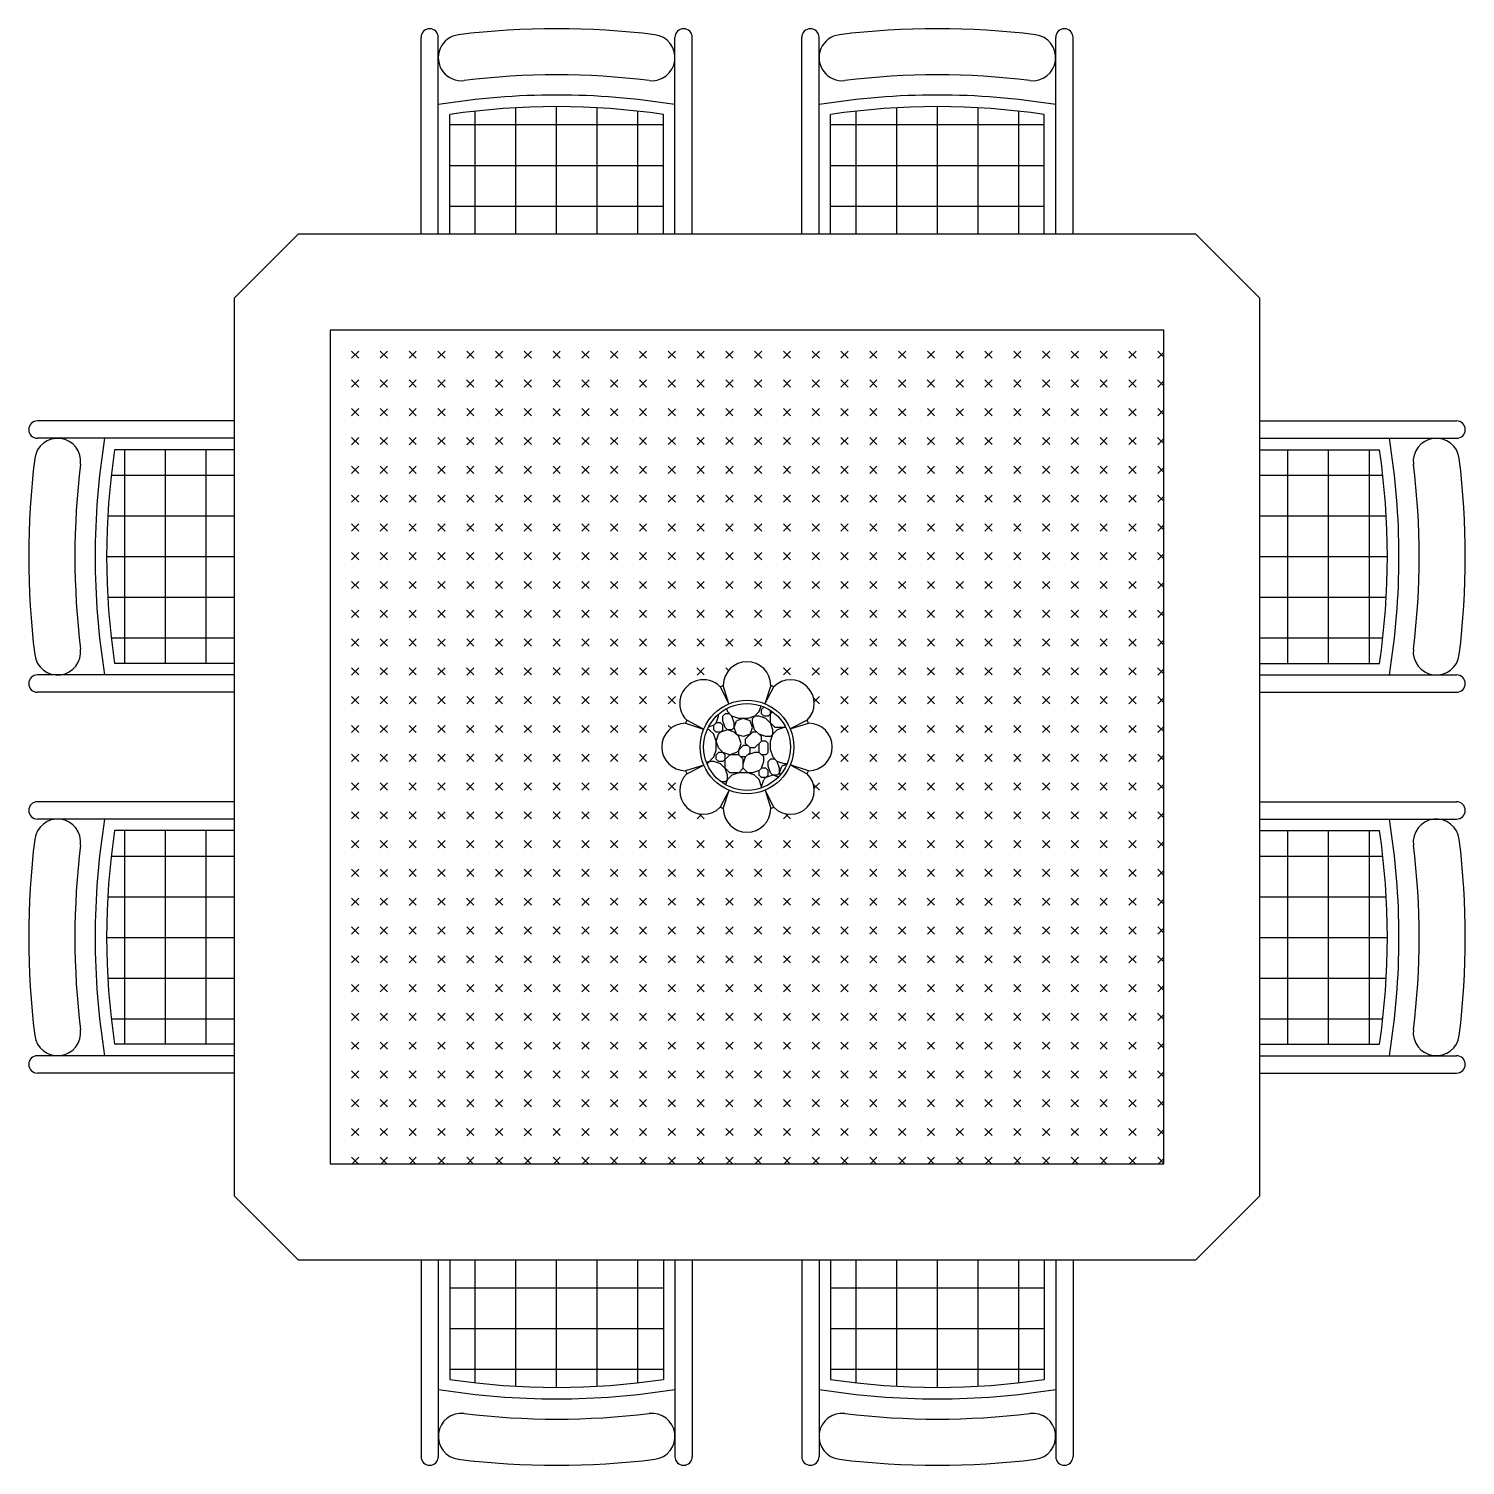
# Model space of a CAD drawing. Header units: millimetres. Extents: x -963.91 to -961.66, y 2602.55 to 2604.79.
import ezdxf

# ---------------------------------------------------------------- set-up
doc = ezdxf.new("R2010")
doc.units = ezdxf.units.MM
doc.header["$LTSCALE"] = 10
doc.layers.add('Móveis_mesas', color=2, linetype='Continuous')

msp = doc.modelspace()

# ---------------------------------------------------------------- hatches: boundary and pattern name
at = {"layer": 'Móveis_mesas'}
h = msp.add_hatch(dxfattribs=at)
h.set_pattern_fill('ANSI37', color=1, scale=0.02, angle=45, style=0)
h.set_pattern_definition([(90, (128.1653, -1.020385), (-0.0635, 7e-18), []), (180, (128.1653, -1.020385), (-7e-18, -0.0635), [])])
h.paths.add_polyline_path([(-962.9155, 2604.6544, 0.074073), (-963.2485, 2604.6544), (-963.2485, 2604.4681), (-962.9155, 2604.4681)])
h = msp.add_hatch(dxfattribs=at)
h.set_pattern_fill('ANSI37', color=1, scale=0.02, angle=45, style=0)
h.set_pattern_definition([(90, (-2053.73553, -1.020385), (0.0635, 7e-18), []), (7e-15, (-2053.73553, -1.020385), (7e-18, -0.0635), [])])
h.paths.add_polyline_path([(-962.6547, 2604.6544, -0.074073), (-962.3217, 2604.6544), (-962.3217, 2604.4681), (-962.6547, 2604.4681)])
h = msp.add_hatch(dxfattribs=at)
h.set_pattern_fill('CROSS,_O', color=1, scale=0.005, angle=45)
h.set_pattern_definition([(45, (0, 0), (3e-18, 0.0449012806), [0.015875, -0.047625]), (135, (0.011225, -9e-19), (-0.0449012806, 3e-18), [0.015875, -0.047625])])
h.paths.add_polyline_path([(-963.4351, 2604.3181), (-963.4351, 2603.0181), (-962.1351, 2603.0181), (-962.1351, 2604.3181)])
h.paths.add_polyline_path([(-962.6911, 2603.7098, -0.01247), (-962.6891, 2603.7051, -1), (-962.6891, 2603.6311, -0.01247), (-962.6911, 2603.6263, -1), (-962.7434, 2603.574, -0.01247), (-962.7481, 2603.5721, -1), (-962.8221, 2603.5721, -0.01247), (-962.8268, 2603.574, -1), (-962.8792, 2603.6263, -0.01247), (-962.8811, 2603.6311, -1), (-962.8811, 2603.7051, -0.01247), (-962.8792, 2603.7098, -1), (-962.8268, 2603.7621, -0.01247), (-962.8221, 2603.7641, -1), (-962.7481, 2603.7641, -0.01247), (-962.7434, 2603.7621, -1)], flags=16)
h.paths.add_polyline_path([(-962.7121, 2603.6681, -1), (-962.8581, 2603.6681, -1)], flags=0)
h.paths.add_polyline_path([(-962.7174, 2603.6681, -1), (-962.8528, 2603.6681, -1)], flags=0)
h = msp.add_hatch(dxfattribs=at)
h.set_pattern_fill('ANSI37', color=1, scale=0.02, angle=135, style=0)
h.set_pattern_definition([(180, (1641.90334, 1512.717656), (-3e-18, 0.0635), []), (90, (1641.90334, 1512.717656), (0.0635, 3e-18), [])])
h.paths.add_polyline_path([(-963.7714, 2603.7985, -0.074073), (-963.7714, 2604.1315), (-963.5851, 2604.1315), (-963.5851, 2603.7985)])
h = msp.add_hatch(dxfattribs=at)
h.set_pattern_fill('ANSI37', color=1, scale=0.02, angle=315, style=0)
h.set_pattern_definition([(360, (-3567.47357, 1512.717656), (2e-17, 0.0635), []), (90, (-3567.47357, 1512.717656), (-0.0635, 2e-17), [])])
h.paths.add_polyline_path([(-961.7988, 2603.7985, 0.074073), (-961.7988, 2604.1315), (-961.9851, 2604.1315), (-961.9851, 2603.7985)])
h = msp.add_hatch(dxfattribs=at)
h.set_pattern_fill('PEDRA6,_O', color=1, scale=0.1, angle=45, pattern_type=2)
h.set_pattern_definition([(45, (128.51172, -1.42089), (-0.070710678, 0.070710678), [0.005, -0.015, 0.005, -0.075]), (45, (128.52232, -1.39614), (-0.070710678, 0.070710678), [0.005, -0.095]), (45, (128.4799, -1.42442), (-0.070710678, 0.070710678), [0.01, -0.09]), (45, (128.45868, -1.43857), (-0.070710678, 0.070710678), [0.015, -0.085]), (45, (128.4905, -1.39967), (-0.070710678, 0.070710678), [0.01, -0.01, 0.015, -0.065]), (45, (128.47636, -1.3926), (-0.070710678, 0.070710678), [0.015, -0.085]), (45, (128.45515, -1.40675), (-0.070710678, 0.070710678), [0.015, -0.035, 0.015, -0.035]), (45, (128.4304, -1.41028), (-0.070710678, 0.070710678), [0.015, -0.005, 0.005, -0.075]), (45, (128.46929, -1.35725), (-0.070710678, 0.070710678), [0.005, -0.095]), (45, (128.44808, -1.36432), (-0.070710678, 0.070710678), [0.01, -0.09]), (135, (128.39858, -1.40675), (-0.070710678, -0.070710678), [0.01, -0.09]), (135, (128.45515, -1.44917), (-0.070710678, -0.070710678), [0.005, -0.01, 0.015, -0.07]), (135, (128.46575, -1.42442), (-0.070710678, -0.070710678), [0.02, -0.005, 0.005, -0.07]), (135, (128.45868, -1.39614), (-0.070710678, -0.070710678), [0.015, -0.085]), (135, (128.49404, -1.42442), (-0.070710678, -0.070710678), [0.01, -0.09]), (135, (128.44101, -1.36432), (-0.070710678, -0.070710678), [0.01, -0.09]), (135, (128.48697, -1.40321), (-0.070710678, -0.070710678), [0.01, -0.05, 0.005, -0.035]), (135, (128.46222, -1.35725), (-0.070710678, -0.070710678), [0.005, -0.005, 0.005, -0.085]), (135, (128.49757, -1.38553), (-0.070710678, -0.070710678), [0.01, -0.015, 0.01, -0.065]), (135, (128.51879, -1.39967), (-0.070710678, -0.070710678), [0.01, -0.09]), (90, (128.458684, -1.45978), (-0.0707106781, 0.0707106781), [0.0141421, -0.02828427, 0.0212132, -0.0777817862]), (90, (128.45515, -1.463314), (-0.0707106781, 0.0707106781), [0.0141421356, -0.1272792206]), (90, (128.48697, -1.41735), (-0.0707106781, 0.0707106781), [0.0141421356, -0.1272792206]), (90, (128.44454, -1.38907), (-0.0707106781, 0.0707106781), [0.0141421356, -0.1272792206]), (90, (128.51172, -1.3926), (-0.0707106781, 0.0707106781), [0.0141421356, -0.1272792206]), (90, (128.44454, -1.44564), (-0.0707106781, 0.0707106781), [0.0070710678, -0.1343502884]), (90, (128.4304, -1.41735), (-0.0707106781, 0.0707106781), [0.0070710678, -0.1343502884]), (90, (128.46222, -1.43503), (-0.0707106781, 0.0707106781), [0.0070710678, -0.1343502884]), (90, (128.44454, -1.40321), (-0.0707106781, 0.0707106781), [0.0070710678, -0.1343502884]), (90, (128.4799, -1.39614), (-0.0707106781, 0.0707106781), [0.0070710678, -0.1343502884]), (90, (128.441006, -1.35725), (-0.0707106781, 0.0707106781), [0.0070710678, -0.1343502884]), (90, (128.45515, -1.35725), (-0.0707106781, 0.0707106781), [0.0070710678, -0.1343502884]), (90, (128.497575, -1.3926), (-0.0707106781, 0.0707106781), [0.0070710678, -0.1343502884]), (90, (128.51879, -1.406746), (-0.0707106781, 0.0707106781), [0.0070710678, -0.1343502884]), (90, (128.4905, -1.37846), (-0.0707106781, 0.0707106781), [0.0070710678, -0.1343502884]), (90, (128.45515, -1.343106), (-0.0707106781, 0.0707106781), [0.0070710678, -0.1343502884]), (90, (128.472826, -1.35371), (-0.0707106781, 0.0707106781), [0.0070710678, -0.1343502884]), (180, (128.45161, -1.360784), (-0.0707106781, -0.0707106781), [0.0070710678, -0.1343502884]), (180, (128.45161, -1.34664), (-0.0707106781, -0.0707106781), [0.0070710678, -0.1343502884]), (180, (128.46929, -1.35725), (-0.0707106781, -0.0707106781), [0.0070710678, -0.1343502884]), (180, (128.465755, -1.3325), (-0.0707106781, -0.0707106781), [0.0070710678, -0.1343502884]), (180, (128.45515, -1.3926), (-0.0707106781, -0.0707106781), [0.0070710678, -0.1343502884]), (180, (128.45515, -1.406746), (-0.0707106781, -0.0707106781), [0.0070710678, -0.1343502884]), (180, (128.45161, -1.44564), (-0.0707106781, -0.0707106781), [0.0070710678, -0.1343502884]), (180, (128.458684, -1.438565), (-0.0707106781, -0.0707106781), [0.0070710678, -0.1343502884]), (180, (128.441006, -1.406746), (-0.0707106781, -0.0707106781), [0.0070710678, -0.1343502884]), (180, (128.43747, -1.431494), (-0.0707106781, -0.0707106781), [0.0070710678, -0.1343502884]), (180, (128.4905, -1.399675), (-0.0707106781, -0.0707106781), [0.0070710678, -0.1343502884]), (180, (128.49404, -1.382), (-0.0707106781, -0.0707106781), [0.0070710678, -0.1343502884]), (180, (128.51172, -1.3926), (-0.0707106781, -0.0707106781), [0.0070710678, -0.1343502884]), (180, (128.504646, -1.38553), (-0.0707106781, -0.0707106781), [0.0070710678, -0.1343502884]), (180, (128.52232, -1.39614), (-0.0707106781, -0.0707106781), [0.0070710678, -0.1343502884]), (180, (128.42333, -1.41028), (-0.0707106781, -0.0707106781), [0.0141421356, -0.1272792206]), (180, (128.4799, -1.39614), (-0.0707106781, -0.0707106781), [0.0141421356, -0.1272792206]), (180, (128.50111, -1.42442), (-0.0707106781, -0.0707106781), [0.035355339, -0.1060660172]), (71.5650512, (128.426864, -1.43503), (0.0707106781, 0.07071067815), [0.01118, -0.2124267978]), (71.5650512, (128.458684, -1.445636), (0.0707106781, 0.07071067815), [0.01118, -0.2124267978]), (71.5650512, (128.441006, -1.399675), (0.0707106781, 0.07071067815), [0.01118, -0.2124267978]), (71.5650512, (128.51525, -1.41735), (0.0707106781, 0.07071067815), [0.01118, -0.2124267978]), (71.5650512, (128.48697, -1.41028), (0.0707106781, 0.07071067815), [0.01118, -0.2124267978]), (71.5650512, (128.479897, -1.38907), (0.0707106781, 0.07071067815), [0.01118, -0.2124267978]), (71.5650512, (128.44454, -1.374926), (0.0707106781, 0.07071067815), [0.01118, -0.2124267978]), (71.5650512, (128.472826, -1.353713), (0.0707106781, 0.07071067815), [0.01118, -0.2124267978]), (108.4349488, (128.433935, -1.42796), (-0.0707106781, 0.07071067815), [0.01118, -0.2124267978]), (108.4349488, (128.4304, -1.424423), (-0.0707106781, 0.07071067815), [0.01118, -0.2124267978]), (108.4349488, (128.448077, -1.385532), (-0.0707106781, 0.07071067815), [0.02236, -0.2012467977]), (108.4349488, (128.47636, -1.36432), (-0.0707106781, 0.07071067815), [0.01118, -0.2124267978]), (108.4349488, (128.483432, -1.37846), (-0.0707106781, 0.07071067815), [0.01118, -0.2124267978]), (108.4349488, (128.46222, -1.42796), (-0.0707106781, 0.07071067815), [0.01118, -0.2124267978]), (108.4349488, (128.458684, -1.353713), (-0.0707106781, 0.07071067815), [0.01118, -0.2124267978]), (108.4349488, (128.472826, -1.34664), (-0.0707106781, 0.07071067815), [0.01118, -0.2124267978]), (161.5650512, (128.409186, -1.41028), (-0.07071067815, 0.0707106781), [0.01118, -0.2124267978]), (161.5650512, (128.504646, -1.42796), (-0.07071067815, 0.0707106781), [0.01118, -0.2124267978]), (161.5650512, (128.426864, -1.413817), (-0.07071067815, 0.0707106781), [0.01118, -0.2124267978]), (161.5650512, (128.48697, -1.367855), (-0.07071067815, 0.0707106781), [0.01118, -0.2124267978]), (161.5650512, (128.465755, -1.39614), (-0.07071067815, 0.0707106781), [0.01118, -0.2124267978]), (161.5650512, (128.472826, -1.360784), (-0.07071067815, 0.0707106781), [0.01118, -0.2124267978]), (161.5650512, (128.451613, -1.41028), (-0.07071067815, 0.0707106781), [0.01118, -0.2124267978]), (161.5650512, (128.451613, -1.438565), (-0.07071067815, 0.0707106781), [0.01118, -0.2124267978]), (198.4349488, (128.416257, -1.41028), (-0.07071067815, -0.0707106781), [0.01118, -0.2124267978]), (198.4349488, (128.479897, -1.424423), (-0.07071067815, -0.0707106781), [0.01118, -0.2124267978]), (198.4349488, (128.433935, -1.406746), (-0.07071067815, -0.0707106781), [0.01118, -0.2124267978]), (198.4349488, (128.504646, -1.392603), (-0.07071067815, -0.0707106781), [0.01118, -0.2124267978]), (198.4349488, (128.511717, -1.420888), (-0.07071067815, -0.0707106781), [0.01118, -0.2124267978]), (198.4349488, (128.46222, -1.35725), (-0.07071067815, -0.0707106781), [0.01118, -0.2124267978]), (198.4349488, (128.47636, -1.392603), (-0.07071067815, -0.0707106781), [0.01118, -0.2124267978]), (198.4349488, (128.416257, -1.41028), (-0.07071067815, -0.0707106781), [0.01118, -0.2124267978]), (198.4349488, (128.497575, -1.36432), (-0.07071067815, -0.0707106781), [0.01118, -0.2124267978]), (288.4349488, (128.458684, -1.45978), (0.0707106781, -0.07071067815), [0.01118, -0.2124267978])])
h.paths.add_polyline_path([(-962.7174, 2603.6681, 1), (-962.8528, 2603.6681, 1)])
h = msp.add_hatch(dxfattribs=at)
h.set_pattern_fill('ANSI37', color=1, scale=0.02, angle=135, style=0)
h.set_pattern_definition([(180, (1641.90334, 3694.61848), (-1e-17, -0.0635), []), (270, (1641.90334, 3694.61848), (0.0635, -1e-17), [])])
h.paths.add_polyline_path([(-963.7714, 2603.5376, 0.074073), (-963.7714, 2603.2046), (-963.5851, 2603.2046), (-963.5851, 2603.5376)])
h = msp.add_hatch(dxfattribs=at)
h.set_pattern_fill('ANSI37', color=1, scale=0.02, angle=315, style=0)
h.set_pattern_definition([(360, (-3567.47357, 3694.61848), (-5e-18, -0.0635), []), (270, (-3567.47357, 3694.61848), (-0.0635, 5e-18), [])])
h.paths.add_polyline_path([(-961.7988, 2603.5376, -0.074073), (-961.7988, 2603.2046), (-961.9851, 2603.2046), (-961.9851, 2603.5376)])
h = msp.add_hatch(dxfattribs=at)
h.set_pattern_fill('ANSI37', color=1, scale=0.02, angle=225, style=0)
h.set_pattern_definition([(270, (128.1653, 5208.356524), (-0.0635, 8e-19), []), (180, (128.1653, 5208.356524), (8e-19, 0.0635), [])])
h.paths.add_polyline_path([(-962.9155, 2602.6817, -0.074073), (-963.2485, 2602.6817), (-963.2485, 2602.8681), (-962.9155, 2602.8681)])
h = msp.add_hatch(dxfattribs=at)
h.set_pattern_fill('ANSI37', color=1, scale=0.02, angle=225, style=0)
h.set_pattern_definition([(270, (-2053.73553, 5208.356524), (0.0635, -1e-17), []), (360, (-2053.73553, 5208.356524), (1e-17, 0.0635), [])])
h.paths.add_polyline_path([(-962.6547, 2602.6817, 0.074073), (-962.3217, 2602.6817), (-962.3217, 2602.8681), (-962.6547, 2602.8681)])

# ---------------------------------------------------------------- linework, layer by layer
for p, q in [((-963.2935, 2604.4681), (-963.2935, 2604.7747)), ((-963.2665, 2604.4681), (-963.2665, 2604.7747)), ((-962.8975, 2604.4681), (-962.8975, 2604.7747)), ((-962.8705, 2604.4681), (-962.8705, 2604.7747)), ((-962.6997, 2604.4681), (-962.6997, 2604.7747)), ((-962.6727, 2604.4681), (-962.6727, 2604.7747)), ((-962.3037, 2604.4681), (-962.3037, 2604.7747)), ((-962.2767, 2604.4681), (-962.2767, 2604.7747)), ((-963.2485, 2604.4681), (-963.2485, 2604.6544)), ((-962.9155, 2604.4681), (-962.9155, 2604.6544)), ((-962.6547, 2604.4681), (-962.6547, 2604.6544)), ((-962.3217, 2604.4681), (-962.3217, 2604.6544)), ((-963.5851, 2604.1765), (-963.8918, 2604.1765)), ((-961.9851, 2604.1765), (-961.6785, 2604.1765)), ((-963.5851, 2604.1495), (-963.8918, 2604.1495)), ((-963.5851, 2604.1315), (-963.7714, 2604.1315)), ((-961.9851, 2604.1495), (-961.6785, 2604.1495)), ((-961.9851, 2604.1315), (-961.7988, 2604.1315)), ((-963.5851, 2603.7985), (-963.7714, 2603.7985)), ((-961.9851, 2603.7985), (-961.7988, 2603.7985)), ((-963.5851, 2603.7805), (-963.8918, 2603.7805)), ((-961.9851, 2603.7805), (-961.6785, 2603.7805)), ((-963.5851, 2603.7535), (-963.8918, 2603.7535)), ((-961.9851, 2603.7535), (-961.6785, 2603.7535)), ((-963.5851, 2603.5826), (-963.8918, 2603.5826)), ((-961.9851, 2603.5826), (-961.6785, 2603.5826)), ((-963.5851, 2603.5556), (-963.8918, 2603.5556)), ((-961.9851, 2603.5556), (-961.6785, 2603.5556)), ((-963.5851, 2603.5376), (-963.7714, 2603.5376)), ((-961.9851, 2603.5376), (-961.7988, 2603.5376)), ((-963.5851, 2603.2046), (-963.7714, 2603.2046)), ((-961.9851, 2603.2046), (-961.7988, 2603.2046)), ((-963.5851, 2603.1866), (-963.8918, 2603.1866)), ((-961.9851, 2603.1866), (-961.6785, 2603.1866)), ((-963.5851, 2603.1596), (-963.8918, 2603.1596)), ((-961.9851, 2603.1596), (-961.6785, 2603.1596)), ((-963.2935, 2602.8681), (-963.2935, 2602.5614)), ((-963.2665, 2602.8681), (-963.2665, 2602.5614)), ((-963.2485, 2602.8681), (-963.2485, 2602.6817)), ((-962.9155, 2602.8681), (-962.9155, 2602.6817)), ((-962.8975, 2602.8681), (-962.8975, 2602.5614)), ((-962.8705, 2602.8681), (-962.8705, 2602.5614)), ((-962.6997, 2602.8681), (-962.6997, 2602.5614)), ((-962.6727, 2602.8681), (-962.6727, 2602.5614)), ((-962.6547, 2602.8681), (-962.6547, 2602.6817)), ((-962.3217, 2602.8681), (-962.3217, 2602.6817)), ((-962.3037, 2602.8681), (-962.3037, 2602.5614)), ((-962.2767, 2602.8681), (-962.2767, 2602.5614))]:
    msp.add_line(p, q, dxfattribs=at)
at = {"layer": 'Móveis_mesas', "color": 1}
for p, q in [((-962.8268, 2603.7621), (-962.8133, 2603.7354)), ((-962.8133, 2603.7354), (-962.8221, 2603.7641)), ((-962.7481, 2603.7641), (-962.7574, 2603.7356)), ((-962.7574, 2603.7356), (-962.7434, 2603.7621)), ((-962.8811, 2603.7051), (-962.8527, 2603.6957)), ((-962.8527, 2603.6957), (-962.8792, 2603.7098)), ((-962.6911, 2603.7098), (-962.7178, 2603.6963)), ((-962.7178, 2603.6963), (-962.6891, 2603.7051)), ((-962.8524, 2603.6399), (-962.8811, 2603.6311)), ((-962.8792, 2603.6263), (-962.8524, 2603.6399)), ((-962.7176, 2603.6404), (-962.6911, 2603.6263)), ((-962.6891, 2603.6311), (-962.7176, 2603.6404)), ((-962.8128, 2603.6005), (-962.8268, 2603.574)), ((-962.8221, 2603.5721), (-962.8128, 2603.6005)), ((-962.7569, 2603.6007), (-962.7481, 2603.5721)), ((-962.7434, 2603.574), (-962.7569, 2603.6007))]:
    msp.add_line(p, q, dxfattribs=at)
at = {"layer": 'Móveis_mesas'}
msp.add_lwpolyline([(-963.4851, 2602.8681), (-962.0851, 2602.8681), (-961.9851, 2602.9681), (-961.9851, 2604.3681), (-962.0851, 2604.4681), (-963.4851, 2604.4681), (-963.5851, 2604.3681), (-963.5851, 2602.9681)], close=True, dxfattribs=at)
at = {"layer": 'Móveis_mesas', "color": 1}
msp.add_lwpolyline([(-963.4351, 2603.0181), (-962.1351, 2603.0181), (-962.1351, 2604.3181), (-963.4351, 2604.3181)], close=True, dxfattribs=at)
msp.add_lwpolyline([(-962.8268, 2603.574, 0.01247), (-962.8221, 2603.5721, 1), (-962.7481, 2603.5721, 0.01247), (-962.7434, 2603.574, 1), (-962.6911, 2603.6263, 0.01247), (-962.6891, 2603.6311, 1), (-962.6891, 2603.7051, 0.01247), (-962.6911, 2603.7098, 1), (-962.7434, 2603.7621, 0.01247), (-962.7481, 2603.7641, 1), (-962.8221, 2603.7641, 0.01247), (-962.8268, 2603.7621, 1), (-962.8792, 2603.7098, 0.01247), (-962.8811, 2603.7051, 1), (-962.8811, 2603.6311, 0.01247), (-962.8792, 2603.6263, 1)], format="xyb", close=True, dxfattribs=at)
for radius in [0.073, 0.0677]:
    msp.add_circle((-962.7851, 2603.6681), radius, dxfattribs=at)
at = {"layer": 'Móveis_mesas'}
for centre, radius, start, end in [((-963.28, 2604.7747), 0.0135, 0, 180), ((-963.2305, 2604.7431), 0.036, 97.0171, 277.0171), ((-963.082, 2603.5367), 1.2516, 82.9829, 97.0171), ((-962.9335, 2604.7431), 0.036, 262.9829, 82.9829), ((-962.884, 2604.7747), 0.0135, 0, 180), ((-962.6862, 2604.7747), 0.0135, 0, 180), ((-962.6367, 2604.7431), 0.036, 97.0171, 277.0171), ((-962.4882, 2603.5367), 1.2516, 82.9829, 97.0171), ((-962.3397, 2604.7431), 0.036, 262.9829, 82.9829), ((-962.2902, 2604.7747), 0.0135, 0, 180), ((-963.082, 2603.5367), 1.1796, 82.9829, 97.0171), ((-962.4882, 2603.5367), 1.1796, 82.9829, 97.0171), ((-963.082, 2603.5367), 1.1481, 80.7521, 99.2479), ((-963.082, 2603.5367), 1.1301, 81.5274, 98.4726), ((-962.4882, 2603.5367), 1.1481, 80.7521, 99.2479), ((-962.4882, 2603.5367), 1.1301, 81.5274, 98.4726), ((-963.8918, 2604.163), 0.0135, 90, 270), ((-961.6785, 2604.163), 0.0135, 270, 90), ((-963.8602, 2604.1135), 0.036, 352.9829, 172.9829), ((-962.6537, 2603.965), 1.1481, 170.7521, 189.2479), ((-962.6537, 2603.965), 1.1301, 171.5274, 188.4726), ((-962.9165, 2603.965), 1.1301, 351.5274, 8.4726), ((-962.9165, 2603.965), 1.1481, 350.7521, 9.2479), ((-961.7101, 2604.1135), 0.036, 7.0171, 187.0171), ((-962.6537, 2603.965), 1.2516, 172.9829, 187.0171), ((-962.6537, 2603.965), 1.1796, 172.9829, 187.0171), ((-962.9165, 2603.965), 1.1796, 352.9829, 7.0171), ((-962.9165, 2603.965), 1.2516, 352.9829, 7.0171), ((-963.8602, 2603.8165), 0.036, 187.0171, 7.0171), ((-961.7101, 2603.8165), 0.036, 172.9829, 352.9829), ((-963.8918, 2603.767), 0.0135, 90, 270), ((-961.6785, 2603.767), 0.0135, 270, 90), ((-963.8918, 2603.5691), 0.0135, 90, 270), ((-961.6785, 2603.5691), 0.0135, 270, 90), ((-963.8602, 2603.5196), 0.036, 352.9829, 172.9829), ((-962.6537, 2603.3711), 1.1481, 170.7521, 189.2479), ((-962.9165, 2603.3711), 1.1481, 350.7521, 9.2479), ((-961.7101, 2603.5196), 0.036, 7.0171, 187.0171), ((-962.6537, 2603.3711), 1.2516, 172.9829, 187.0171), ((-962.6537, 2603.3711), 1.1301, 171.5274, 188.4726), ((-962.9165, 2603.3711), 1.1301, 351.5274, 8.4726), ((-962.9165, 2603.3711), 1.2516, 352.9829, 7.0171), ((-962.6537, 2603.3711), 1.1796, 172.9829, 187.0171), ((-962.9165, 2603.3711), 1.1796, 352.9829, 7.0171), ((-963.8602, 2603.2226), 0.036, 187.0171, 7.0171), ((-961.7101, 2603.2226), 0.036, 172.9829, 352.9829), ((-963.8918, 2603.1731), 0.0135, 90, 270), ((-961.6785, 2603.1731), 0.0135, 270, 90), ((-963.082, 2603.7995), 1.1301, 261.5274, 278.4726), ((-962.4882, 2603.7995), 1.1301, 261.5274, 278.4726), ((-963.082, 2603.7995), 1.1481, 260.7521, 279.2479), ((-962.4882, 2603.7995), 1.1481, 260.7521, 279.2479), ((-963.2305, 2602.593), 0.036, 82.9829, 262.9829), ((-963.082, 2603.7995), 1.1796, 262.9829, 277.0171), ((-962.9335, 2602.593), 0.036, 277.0171, 97.0171), ((-962.6367, 2602.593), 0.036, 82.9829, 262.9829), ((-962.4882, 2603.7995), 1.1796, 262.9829, 277.0171), ((-962.3397, 2602.593), 0.036, 277.0171, 97.0171), ((-963.28, 2602.5614), 0.0135, 180, 0), ((-962.884, 2602.5614), 0.0135, 180, 0), ((-962.6862, 2602.5614), 0.0135, 180, 0), ((-962.2902, 2602.5614), 0.0135, 180, 0), ((-963.082, 2603.7995), 1.2516, 262.9829, 277.0171), ((-962.4882, 2603.7995), 1.2516, 262.9829, 277.0171)]:
    msp.add_arc(centre, radius, start, end, dxfattribs=at)

doc.saveas('drawing.dxf')
